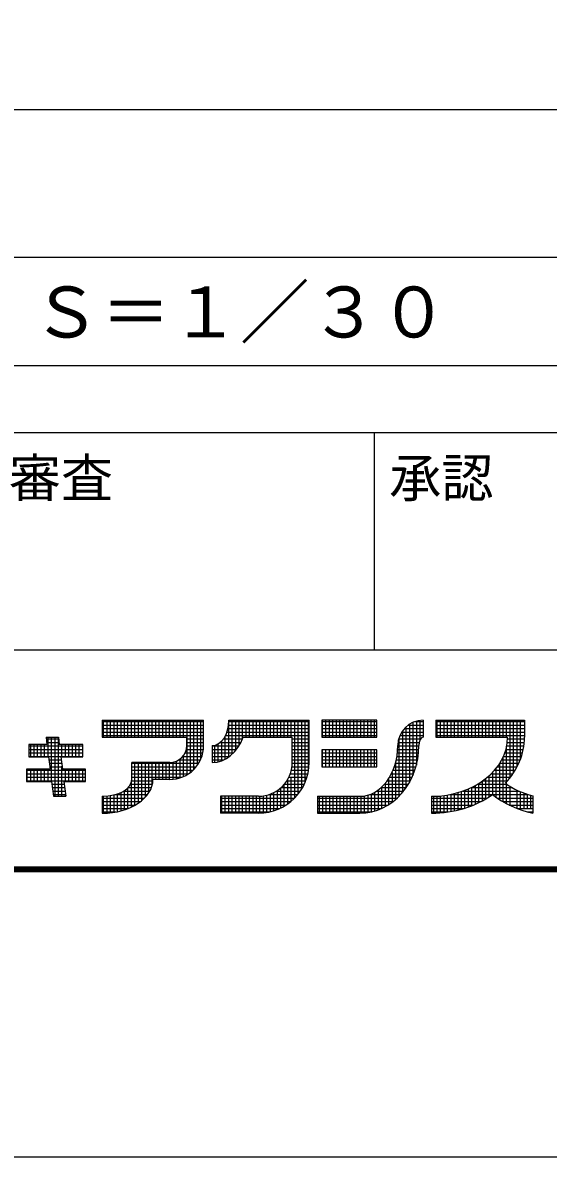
# Model space of a CAD drawing. Units: millimetres, scale not verified. Extents: x -23133 to 8910, y -6308 to 6308.
# Drawn here: x 1612 to 2520, y -6308 to -4349 of the extents above; entities that cross this region are included whole.
import ezdxf
from ezdxf.enums import TextEntityAlignment as Align

# ---------------------------------------------------------------- set-up
doc = ezdxf.new("R2010")
doc.units = ezdxf.units.MM
doc.header["$LTSCALE"] = 30
for name, color, linetype, lineweight in [('0-5_機器', 2, 'Continuous', 25), ('1-5_00クル-フ-6寸法', 132, 'Continuous', 25), ('1-9_図面枠', 7, 'Continuous', 25), ('1-A_Axis_waku', 7, 'Continuous', 25)]:
    doc.layers.add(name, color=color, linetype=linetype, lineweight=lineweight)
doc.styles.add('ＭＳ ゴシック', font='')
doc.styles.get('ＭＳ ゴシック').set_extended_font_data('MS Gothic')

msp = doc.modelspace()

# ---------------------------------------------------------------- linework, layer by layer
at = {"layer": '0-5_機器', "color": 3}
msp.add_lwpolyline([(2561.94, -4940.85), (2561.94, -4754.54), (532.61, -4754.54), (532.61, -4940.85)], close=True, dxfattribs=at)
at = {"layer": '1-5_00クル-フ-6寸法', "color": 4}
msp.add_line((2565.36, -4500.13), (165.36, -4500.13), dxfattribs=at)
at = {"layer": '1-9_図面枠'}
msp.add_lwpolyline([(-8910, -6307.5), (-8910, 6307.5), (8910, 6307.5), (8910, -6307.5)], close=True, dxfattribs=at)
at = {"layer": '1-A_Axis_waku'}
for p, q in [((-7770, -5056.5), (8400, -5056.5)), ((2219.99, -5431.5), (2219.99, -5056.5)), ((239.99, -5431.5), (8399.99, -5431.5)), ((1749.68, -5553.32), (1749.68, -5582.48)), ((1749.68, -5553.32), (1924.64, -5553.32)), ((1749.68, -5555.58), (1924.64, -5555.58)), ((1751.98, -5582.48), (1751.98, -5553.32)), ((1757.98, -5582.48), (1757.98, -5553.32)), ((1763.98, -5582.48), (1763.98, -5553.32)), ((1769.98, -5582.48), (1769.98, -5553.32)), ((1775.98, -5582.48), (1775.98, -5553.32)), ((1781.98, -5582.48), (1781.98, -5553.32)), ((1787.98, -5582.48), (1787.98, -5553.32)), ((1793.98, -5582.48), (1793.98, -5553.32)), ((1799.98, -5582.48), (1799.98, -5553.32)), ((1805.98, -5582.48), (1805.98, -5553.32)), ((1811.98, -5582.48), (1811.98, -5553.32)), ((1817.98, -5582.48), (1817.98, -5553.32)), ((1823.98, -5582.48), (1823.98, -5553.32)), ((1829.98, -5582.48), (1829.98, -5553.32)), ((1835.98, -5582.48), (1835.98, -5553.32)), ((1841.98, -5582.48), (1841.98, -5553.32)), ((1847.98, -5582.48), (1847.98, -5553.32)), ((1853.99, -5582.48), (1853.99, -5553.32)), ((1859.99, -5582.48), (1859.99, -5553.32)), ((1865.98, -5582.48), (1865.98, -5553.32)), ((1871.99, -5582.48), (1871.99, -5553.32)), ((1877.99, -5582.48), (1877.99, -5553.32)), ((1883.99, -5582.48), (1883.99, -5553.32)), ((1889.99, -5582.48), (1889.99, -5553.32)), ((1895.99, -5647.27), (1895.99, -5553.32)), ((1901.99, -5643.2), (1901.99, -5553.32)), ((1907.99, -5637.86), (1907.99, -5553.32)), ((1913.99, -5630.65), (1913.99, -5553.32)), ((1919.99, -5619.87), (1919.99, -5553.32)), ((1924.64, -5597.06), (1924.64, -5553.32)), ((1967.98, -5616.74), (1967.98, -5553.32)), ((1968.34, -5555.58), (2106.89, -5555.58)), ((1968.38, -5553.32), (2106.89, -5553.32)), ((1973.98, -5611.86), (1973.98, -5553.32)), ((1979.98, -5605.46), (1979.98, -5553.32)), ((1985.98, -5596.88), (1985.98, -5553.32)), ((1991.98, -5584.38), (1991.98, -5553.32)), ((1997.98, -5582.48), (1997.98, -5553.32)), ((2003.98, -5582.48), (2003.98, -5553.32)), ((2009.98, -5582.48), (2009.98, -5553.32)), ((2015.98, -5582.48), (2015.98, -5553.32)), ((2021.98, -5582.48), (2021.98, -5553.32)), ((2027.99, -5582.48), (2027.99, -5553.32)), ((2033.98, -5582.48), (2033.98, -5553.32)), ((2039.98, -5582.48), (2039.98, -5553.32)), ((2045.99, -5582.48), (2045.99, -5553.32)), ((2051.99, -5582.48), (2051.99, -5553.32)), ((2057.99, -5582.48), (2057.99, -5553.32)), ((2063.99, -5582.48), (2063.99, -5553.32)), ((2069.99, -5582.48), (2069.99, -5553.32)), ((2075.99, -5582.48), (2075.99, -5553.32)), ((2081.99, -5687.34), (2081.99, -5553.32)), ((2087.99, -5680.52), (2087.99, -5553.32)), ((2093.99, -5671.94), (2093.99, -5553.32)), ((2099.99, -5660.26), (2099.99, -5553.32)), ((2105.99, -5638.71), (2105.99, -5553.32)), ((2106.89, -5626.22), (2106.89, -5553.32)), ((2128.76, -5555.58), (2223.53, -5555.58)), ((2129.98, -5582.48), (2129.98, -5553.32)), ((2135.98, -5582.48), (2135.98, -5553.32)), ((2141.98, -5582.48), (2141.98, -5553.32)), ((2147.99, -5582.48), (2147.99, -5553.32)), ((2153.99, -5582.48), (2153.99, -5553.32)), ((2159.99, -5582.48), (2159.99, -5553.32)), ((2165.99, -5582.48), (2165.99, -5553.32)), ((2171.99, -5582.48), (2171.99, -5553.32)), ((2177.99, -5582.48), (2177.99, -5553.32)), ((2183.99, -5582.48), (2183.99, -5553.32)), ((2189.99, -5582.48), (2189.99, -5553.32)), ((2195.99, -5582.48), (2195.99, -5553.32)), ((2201.99, -5582.48), (2201.99, -5553.32)), ((2207.99, -5582.48), (2207.99, -5553.32)), ((2213.99, -5582.48), (2213.99, -5553.32)), ((2219.99, -5582.48), (2219.99, -5553.32)), ((2280, -5560.31), (2280, -5660.52)), ((2286, -5557.07), (2286, -5648.43)), ((2289.83, -5555.58), (2303.72, -5555.58)), ((2292, -5554.92), (2292, -5631.05)), ((2298, -5553.69), (2298, -5588.02)), ((2303.72, -5553.32), (2303.72, -5582.48)), ((2325.59, -5553.32), (2325.59, -5582.48)), ((2325.59, -5555.58), (2478.68, -5555.58)), ((2327.97, -5582.48), (2327.97, -5553.32)), ((2333.98, -5582.48), (2333.98, -5553.32)), ((2339.98, -5582.48), (2339.98, -5553.32)), ((2345.98, -5582.48), (2345.98, -5553.32)), ((2351.98, -5582.48), (2351.98, -5553.32)), ((2357.98, -5582.48), (2357.98, -5553.32)), ((2363.98, -5582.48), (2363.98, -5553.32)), ((2369.98, -5582.48), (2369.98, -5553.32)), ((2375.98, -5582.48), (2375.98, -5553.32)), ((2381.98, -5582.48), (2381.98, -5553.32)), ((2387.98, -5582.48), (2387.98, -5553.32)), ((2393.98, -5582.48), (2393.98, -5553.32)), ((2399.98, -5582.48), (2399.98, -5553.32)), ((2405.98, -5582.48), (2405.98, -5553.32)), ((2411.98, -5582.48), (2411.98, -5553.32)), ((2417.98, -5582.48), (2417.98, -5553.32)), ((2423.98, -5582.48), (2423.98, -5553.32)), ((2429.99, -5582.48), (2429.99, -5553.32)), ((2435.99, -5582.48), (2435.99, -5553.32)), ((2441.99, -5582.48), (2441.99, -5553.32)), ((2447.99, -5582.48), (2447.99, -5553.32)), ((2453.99, -5652.43), (2453.99, -5553.32)), ((2459.99, -5643.95), (2459.99, -5553.32)), ((2465.99, -5633.63), (2465.99, -5553.32)), ((2471.99, -5619.98), (2471.99, -5553.32)), ((1749.68, -5561.58), (1924.64, -5561.58)), ((1749.68, -5567.58), (1924.64, -5567.58)), ((1749.68, -5573.58), (1924.64, -5573.58)), ((1749.68, -5579.58), (1924.64, -5579.58)), ((1962.54, -5579.58), (2106.89, -5579.58)), ((1965.06, -5573.58), (2106.89, -5573.58)), ((1966.78, -5567.58), (2106.89, -5567.58)), ((1967.85, -5561.58), (2106.89, -5561.58)), ((2128.76, -5561.58), (2223.53, -5561.58)), ((2128.76, -5567.58), (2223.53, -5567.58)), ((2128.76, -5573.58), (2223.53, -5573.58)), ((2128.76, -5579.58), (2223.53, -5579.58)), ((2263.63, -5579.58), (2303.72, -5579.58)), ((2266.82, -5573.58), (2303.72, -5573.58)), ((2268, -5572.44), (2268, -5677.83)), ((2271.4, -5567.58), (2303.72, -5567.58)), ((2274, -5564.97), (2274, -5670.02)), ((2278.14, -5561.58), (2303.72, -5561.58)), ((2325.59, -5561.58), (2478.68, -5561.58)), ((2325.59, -5567.58), (2478.68, -5567.58)), ((2325.59, -5573.58), (2478.68, -5573.58)), ((2325.59, -5579.58), (2478.64, -5579.58)), ((1622.77, -5595.29), (1622.77, -5616.54)), ((1654.11, -5595.29), (1622.77, -5595.29)), ((1622.77, -5597.58), (1716.27, -5597.58)), ((1625.98, -5616.54), (1625.98, -5595.29)), ((1631.98, -5616.54), (1631.98, -5595.29)), ((1637.98, -5616.54), (1637.98, -5595.29)), ((1643.99, -5616.54), (1643.99, -5595.29)), ((1649.99, -5616.54), (1649.99, -5595.29)), ((1652.52, -5582.54), (1673.77, -5582.54)), ((1652.52, -5582.54), (1654.11, -5595.29)), ((1652.9, -5585.58), (1674.15, -5585.58)), ((1653.65, -5591.58), (1674.9, -5591.58)), ((1655.98, -5616.54), (1655.98, -5582.54)), ((1661.99, -5659.04), (1661.99, -5582.54)), ((1667.99, -5684.54), (1667.99, -5582.54)), ((1673.77, -5582.54), (1675.36, -5595.29)), ((1673.99, -5684.54), (1673.99, -5584.29)), ((1716.27, -5595.29), (1675.36, -5595.29)), ((1679.99, -5616.54), (1679.99, -5595.29)), ((1685.99, -5616.54), (1685.99, -5595.29)), ((1691.99, -5616.54), (1691.99, -5595.29)), ((1697.99, -5616.54), (1697.99, -5595.29)), ((1703.99, -5616.54), (1703.99, -5595.29)), ((1709.99, -5616.54), (1709.99, -5595.29)), ((1715.99, -5616.54), (1715.99, -5595.29)), ((1716.27, -5616.54), (1716.27, -5595.29)), ((1749.68, -5582.48), (1895.48, -5582.48)), ((1895.48, -5597.06), (1895.48, -5582.48)), ((1895.48, -5585.58), (1924.64, -5585.58)), ((1895.48, -5591.58), (1924.64, -5591.58)), ((1895.48, -5597.58), (1924.64, -5597.58)), ((1939.22, -5597.06), (1939.22, -5626.22)), ((1939.22, -5597.58), (1985.56, -5597.58)), ((1943.98, -5625.97), (1943.98, -5596.47)), ((1949.98, -5624.97), (1949.98, -5593.97)), ((1953.35, -5591.58), (1988.86, -5591.58)), ((1955.98, -5623.14), (1955.98, -5589.11)), ((1958.91, -5585.58), (1991.52, -5585.58)), ((1961.98, -5620.44), (1961.98, -5580.66)), ((1992.67, -5582.48), (2077.73, -5582.48)), ((2077.73, -5626.22), (2077.73, -5582.48)), ((2077.73, -5585.58), (2106.89, -5585.58)), ((2077.73, -5591.58), (2106.89, -5591.58)), ((2077.73, -5597.58), (2106.89, -5597.58)), ((2259.98, -5597.58), (2296.43, -5597.58)), ((2260.32, -5591.58), (2296.97, -5591.58)), ((2261.51, -5585.58), (2299.23, -5585.58)), ((2261.99, -5583.93), (2261.99, -5684.42)), ((2325.59, -5582.48), (2449.52, -5582.48)), ((2447.99, -5697.36), (2447.99, -5598.03)), ((2448.07, -5597.58), (2477.61, -5597.58)), ((2449, -5591.58), (2478.29, -5591.58)), ((2449.46, -5585.58), (2478.64, -5585.58)), ((1622.77, -5603.58), (1716.27, -5603.58)), ((1622.77, -5609.58), (1716.27, -5609.58)), ((1622.77, -5615.58), (1716.27, -5615.58)), ((1622.77, -5616.54), (1656.77, -5616.54)), ((1656.77, -5616.54), (1659.43, -5637.79)), ((1678.02, -5616.54), (1716.27, -5616.54)), ((1678.02, -5616.54), (1680.67, -5637.79)), ((1888.84, -5615.58), (1921.62, -5615.58)), ((1889.99, -5650.36), (1889.99, -5614.09)), ((1892.66, -5609.58), (1923.28, -5609.58)), ((1894.74, -5603.58), (1924.28, -5603.58)), ((1939.22, -5603.58), (1981.46, -5603.58)), ((1939.22, -5609.58), (1976.31, -5609.58)), ((1939.22, -5615.58), (1969.56, -5615.58)), ((2077.73, -5603.58), (2106.89, -5603.58)), ((2077.73, -5609.58), (2106.89, -5609.58)), ((2077.73, -5615.58), (2106.89, -5615.58)), ((2128.76, -5609.58), (2223.53, -5609.58)), ((2128.76, -5615.58), (2223.53, -5615.58)), ((2129.98, -5633.51), (2129.98, -5604.35)), ((2135.98, -5633.51), (2135.98, -5604.35)), ((2141.98, -5633.51), (2141.98, -5604.35)), ((2147.99, -5633.51), (2147.99, -5604.35)), ((2153.99, -5633.51), (2153.99, -5604.35)), ((2159.99, -5633.51), (2159.99, -5604.35)), ((2165.99, -5633.51), (2165.99, -5604.35)), ((2171.99, -5633.51), (2171.99, -5604.35)), ((2177.99, -5633.51), (2177.99, -5604.35)), ((2183.99, -5633.51), (2183.99, -5604.35)), ((2189.99, -5633.51), (2189.99, -5604.35)), ((2195.99, -5633.51), (2195.99, -5604.35)), ((2201.99, -5633.51), (2201.99, -5604.35)), ((2207.99, -5633.51), (2207.99, -5604.35)), ((2213.99, -5633.51), (2213.99, -5604.35)), ((2219.99, -5633.51), (2219.99, -5604.35)), ((2258.49, -5615.58), (2295.13, -5615.58)), ((2259.3, -5609.58), (2295.84, -5609.58)), ((2259.8, -5603.58), (2296.27, -5603.58)), ((2441.99, -5694.05), (2441.99, -5616.56)), ((2442.42, -5615.58), (2473.49, -5615.58)), ((2444.81, -5609.58), (2475.22, -5609.58)), ((2446.68, -5603.58), (2476.59, -5603.58)), ((1618.52, -5637.79), (1618.52, -5659.04)), ((1659.43, -5637.79), (1618.52, -5637.79)), ((1619.98, -5659.04), (1619.98, -5637.79)), ((1625.98, -5659.04), (1625.98, -5637.79)), ((1631.98, -5659.04), (1631.98, -5637.79)), ((1637.98, -5659.04), (1637.98, -5637.79)), ((1643.99, -5659.04), (1643.99, -5637.79)), ((1649.99, -5659.04), (1649.99, -5637.79)), ((1655.98, -5659.04), (1655.98, -5637.79)), ((1657.4, -5621.58), (1678.65, -5621.58)), ((1658.15, -5627.58), (1679.4, -5627.58)), ((1658.9, -5633.58), (1680.15, -5633.58)), ((1679.99, -5684.54), (1679.99, -5632.29)), ((1720.52, -5637.79), (1680.67, -5637.79)), ((1685.99, -5659.04), (1685.99, -5637.79)), ((1691.99, -5659.04), (1691.99, -5637.79)), ((1697.99, -5659.04), (1697.99, -5637.79)), ((1703.99, -5659.04), (1703.99, -5637.79)), ((1709.99, -5659.04), (1709.99, -5637.79)), ((1715.99, -5659.04), (1715.99, -5637.79)), ((1720.52, -5659.04), (1720.52, -5637.79)), ((1800.71, -5655.38), (1800.71, -5626.22)), ((1866.32, -5626.22), (1800.71, -5626.22)), ((1800.71, -5627.58), (1916.02, -5627.58)), ((1800.71, -5633.58), (1911.79, -5633.58)), ((1805.98, -5700.01), (1805.98, -5626.22)), ((1811.98, -5696.31), (1811.98, -5626.22)), ((1817.98, -5691.81), (1817.98, -5626.22)), ((1823.98, -5686.16), (1823.98, -5626.22)), ((1829.98, -5678.51), (1829.98, -5626.22)), ((1835.98, -5664.9), (1835.98, -5626.22)), ((1841.98, -5655.38), (1841.98, -5626.22)), ((1847.98, -5655.38), (1847.98, -5626.22)), ((1853.99, -5655.38), (1853.99, -5626.22)), ((1859.99, -5655.38), (1859.99, -5626.22)), ((1865.98, -5655.38), (1865.98, -5626.22)), ((1871.99, -5655.1), (1871.99, -5625.66)), ((1877.99, -5654.2), (1877.99, -5623.78)), ((1882.1, -5621.58), (1919.24, -5621.58)), ((1883.99, -5652.64), (1883.99, -5620.26)), ((1939.22, -5621.58), (1959.69, -5621.58)), ((2077.26, -5633.58), (2106.58, -5633.58)), ((2077.71, -5627.58), (2106.88, -5627.58)), ((2077.73, -5621.58), (2106.89, -5621.58)), ((2128.76, -5621.58), (2223.53, -5621.58)), ((2128.76, -5627.58), (2223.53, -5627.58)), ((2254.61, -5633.58), (2291.3, -5633.58)), ((2256, -5627.08), (2256, -5690.03)), ((2257.35, -5621.58), (2294.15, -5621.58)), ((2257.58, -5627.58), (2292.87, -5627.58)), ((2429.99, -5686.39), (2429.99, -5636.05)), ((2431.88, -5633.58), (2466.02, -5633.58)), ((2435.99, -5690.41), (2435.99, -5627.62)), ((2436.01, -5627.58), (2468.91, -5627.58)), ((2439.51, -5621.58), (2471.39, -5621.58)), ((1618.52, -5639.58), (1720.52, -5639.58)), ((1618.52, -5645.58), (1720.52, -5645.58)), ((1618.52, -5651.58), (1720.52, -5651.58)), ((1618.52, -5657.58), (1720.52, -5657.58)), ((1800.56, -5657.58), (1837.1, -5657.58)), ((1800.71, -5639.58), (1906.23, -5639.58)), ((1800.71, -5645.58), (1898.68, -5645.58)), ((1800.71, -5651.58), (1887.02, -5651.58)), ((1866.32, -5655.38), (1837.16, -5655.38)), ((2068.58, -5657.58), (2101.07, -5657.58)), ((2069.99, -5697.59), (2069.99, -5655.25)), ((2071.92, -5651.58), (2103.13, -5651.58)), ((2074.42, -5645.58), (2104.72, -5645.58)), ((2075.99, -5692.94), (2075.99, -5651.58)), ((2076.18, -5639.58), (2105.86, -5639.58)), ((2241.74, -5657.58), (2281.62, -5657.58)), ((2243.99, -5654.28), (2243.99, -5698.98)), ((2245.68, -5651.58), (2284.59, -5651.58)), ((2248.65, -5645.58), (2287.57, -5645.58)), ((2250, -5643.45), (2250, -5694.85)), ((2251.63, -5639.58), (2289.41, -5639.58)), ((2405.98, -5692.34), (2405.98, -5658.4)), ((2407.14, -5657.58), (2449.81, -5657.58)), ((2411.98, -5688.97), (2411.98, -5653.93)), ((2414.86, -5651.58), (2454.63, -5651.58)), ((2417.98, -5685.26), (2417.98, -5648.84)), ((2421.43, -5645.58), (2458.91, -5645.58)), ((2423.98, -5681.94), (2423.98, -5642.97)), ((2427.05, -5639.58), (2462.7, -5639.58)), ((1618.52, -5659.04), (1662.08, -5659.04)), ((1662.08, -5659.04), (1665.27, -5684.54)), ((1662.65, -5663.58), (1683.9, -5663.58)), ((1663.4, -5669.58), (1684.65, -5669.58)), ((1664.15, -5675.58), (1685.4, -5675.58)), ((1683.33, -5659.04), (1720.52, -5659.04)), ((1683.33, -5659.04), (1686.52, -5684.54)), ((1781.98, -5709.57), (1781.98, -5677.95)), ((1786.48, -5675.58), (1831.74, -5675.58)), ((1787.98, -5707.81), (1787.98, -5674.65)), ((1793.98, -5705.66), (1793.98, -5669.85)), ((1794.25, -5669.58), (1834.52, -5669.58)), ((1798.65, -5663.58), (1836.29, -5663.58)), ((1799.98, -5703.09), (1799.98, -5660.29)), ((2045.99, -5709.56), (2045.99, -5678.13)), ((2050.47, -5675.58), (2091.63, -5675.58)), ((2051.99, -5707.4), (2051.99, -5674.59)), ((2057.99, -5704.73), (2057.99, -5669.95)), ((2058.41, -5669.58), (2095.39, -5669.58)), ((2063.99, -5701.49), (2063.99, -5663.82)), ((2064.19, -5663.58), (2098.51, -5663.58)), ((2219.99, -5677.59), (2219.99, -5709.96)), ((2223.29, -5675.58), (2269.84, -5675.58)), ((2225.99, -5673.71), (2225.99, -5707.96)), ((2231.06, -5669.58), (2274.3, -5669.58)), ((2231.99, -5668.72), (2231.99, -5705.48)), ((2236.98, -5663.58), (2278.21, -5663.58)), ((2237.99, -5662.4), (2237.99, -5702.51)), ((2363.98, -5708.25), (2363.98, -5678.14)), ((2369.98, -5706.69), (2369.98, -5676.28)), ((2372.03, -5675.58), (2469.6, -5675.58)), ((2375.98, -5704.91), (2375.98, -5674.14)), ((2381.98, -5702.9), (2381.98, -5671.7)), ((2386.67, -5669.58), (2457.63, -5669.58)), ((2387.98, -5700.65), (2387.98, -5668.95)), ((2393.98, -5698.16), (2393.98, -5665.84)), ((2397.94, -5663.58), (2447.96, -5663.58)), ((2399.98, -5695.39), (2399.98, -5662.34)), ((2453.99, -5700.36), (2453.99, -5667.46)), ((2465.99, -5705.58), (2465.99, -5673.92)), ((2471.99, -5705.58), (2471.99, -5676.61)), ((1664.9, -5681.58), (1686.15, -5681.58)), ((1665.27, -5684.54), (1686.52, -5684.54)), ((1685.99, -5684.54), (1685.99, -5680.3)), ((1749.68, -5684.54), (1749.68, -5713.7)), ((1749.68, -5687.58), (1822.61, -5687.58)), ((1749.68, -5693.58), (1815.77, -5693.58)), ((1751.98, -5713.67), (1751.98, -5684.51)), ((1757.98, -5713.43), (1757.98, -5684.15)), ((1763.98, -5712.91), (1763.98, -5683.37)), ((1769.98, -5712.1), (1769.98, -5682.13)), ((1772.07, -5681.58), (1827.83, -5681.58)), ((1775.98, -5711), (1775.98, -5680.37)), ((1953.8, -5684.54), (1953.8, -5713.7)), ((2019.41, -5684.54), (1953.8, -5684.54)), ((1953.8, -5687.58), (2081.76, -5687.58)), ((1953.8, -5693.58), (2075.22, -5693.58)), ((1955.98, -5713.7), (1955.98, -5684.54)), ((1961.98, -5713.7), (1961.98, -5684.54)), ((1967.98, -5713.7), (1967.98, -5684.54)), ((1973.98, -5713.7), (1973.98, -5684.54)), ((1979.98, -5713.7), (1979.98, -5684.54)), ((1985.98, -5713.7), (1985.98, -5684.54)), ((1991.98, -5713.7), (1991.98, -5684.54)), ((1997.98, -5713.7), (1997.98, -5684.54)), ((2003.98, -5713.7), (2003.98, -5684.54)), ((2009.98, -5713.7), (2009.98, -5684.54)), ((2015.98, -5713.7), (2015.98, -5684.54)), ((2021.98, -5713.66), (2021.98, -5684.48)), ((2027.99, -5713.28), (2027.99, -5683.9)), ((2033.98, -5712.47), (2033.98, -5682.69)), ((2037.74, -5681.58), (2087.14, -5681.58)), ((2039.98, -5711.24), (2039.98, -5680.79)), ((2121.47, -5684.54), (2121.47, -5713.7)), ((2121.47, -5684.54), (2194.37, -5684.54)), ((2121.47, -5687.58), (2258.73, -5687.58)), ((2121.47, -5693.58), (2251.67, -5693.58)), ((2123.98, -5684.54), (2123.98, -5713.7)), ((2129.98, -5684.54), (2129.98, -5713.7)), ((2135.98, -5684.54), (2135.98, -5713.7)), ((2141.98, -5684.54), (2141.98, -5713.7)), ((2147.99, -5684.54), (2147.99, -5713.7)), ((2153.99, -5684.54), (2153.99, -5713.7)), ((2159.99, -5684.54), (2159.99, -5713.7)), ((2165.99, -5684.54), (2165.99, -5713.7)), ((2171.99, -5684.54), (2171.99, -5713.7)), ((2177.99, -5684.54), (2177.99, -5713.7)), ((2183.99, -5684.54), (2183.99, -5713.7)), ((2189.99, -5684.54), (2189.99, -5713.7)), ((2195.99, -5684.54), (2195.99, -5713.7)), ((2201.99, -5684.54), (2201.99, -5713.7)), ((2207.99, -5682.63), (2207.99, -5712.65)), ((2211.29, -5681.58), (2264.7, -5681.58)), ((2213.99, -5680.53), (2213.99, -5711.52)), ((2318.3, -5684.53), (2318.3, -5713.68)), ((2318.3, -5687.58), (2414.3, -5687.58)), ((2318.3, -5693.58), (2403.61, -5693.58)), ((2321.97, -5713.65), (2321.97, -5684.49)), ((2327.97, -5713.45), (2327.97, -5684.25)), ((2333.98, -5713.06), (2333.98, -5683.8)), ((2339.98, -5712.48), (2339.98, -5683.13)), ((2345.98, -5711.72), (2345.98, -5682.23)), ((2349.61, -5681.58), (2485.55, -5681.58)), ((2351.98, -5710.76), (2351.98, -5681.11)), ((2357.98, -5709.61), (2357.98, -5679.75)), ((2431.71, -5687.58), (2493.26, -5687.58)), ((2441.17, -5693.58), (2493.26, -5693.58)), ((2477.99, -5705.58), (2477.99, -5678.99)), ((2483.99, -5705.58), (2483.99, -5681.08)), ((2489.99, -5705.58), (2489.99, -5682.9)), ((2493.26, -5683.78), (2493.26, -5713.7)), ((1749.68, -5699.58), (1806.74, -5699.58)), ((1749.68, -5705.58), (1794.19, -5705.58)), ((1749.68, -5711.58), (1773.01, -5711.58)), ((1953.8, -5699.58), (2067.06, -5699.58)), ((1953.8, -5705.58), (2056.21, -5705.58)), ((1953.8, -5711.58), (2038.54, -5711.58)), ((2019.41, -5713.7), (1953.8, -5713.7)), ((2121.47, -5699.58), (2243.04, -5699.58)), ((2121.47, -5705.58), (2231.78, -5705.58)), ((2121.47, -5711.58), (2213.73, -5711.58)), ((2121.47, -5713.7), (2194.37, -5713.7)), ((2318.3, -5699.58), (2390.64, -5699.58)), ((2318.3, -5705.58), (2373.79, -5705.58)), ((2318.3, -5711.58), (2346.91, -5711.58)), ((2452.37, -5699.58), (2493.26, -5699.58)), ((2466.14, -5705.58), (2493.26, -5705.58)), ((2484.55, -5711.58), (2493.26, -5711.58)), ((8408.4, -5814.9), (-7778.4, -5814.9)), ((8407.8, -5814.3), (-7777.8, -5814.3)), ((8407.2, -5813.7), (-7777.2, -5813.7)), ((8406.6, -5813.1), (-7776.6, -5813.1)), ((8406, -5812.5), (-7776, -5812.5)), ((8405.4, -5811.9), (-7775.4, -5811.9)), ((8404.8, -5811.3), (-7774.8, -5811.3)), ((8404.2, -5810.7), (-7774.2, -5810.7)), ((8403.6, -5810.1), (-7773.6, -5810.1)), ((8403, -5809.5), (-7773, -5809.5)), ((8402.4, -5808.9), (-7772.4, -5808.9)), ((8401.8, -5808.3), (-7771.8, -5808.3)), ((8401.2, -5807.7), (-7771.2, -5807.7)), ((8400.6, -5807.1), (-7770.6, -5807.1)), ((-7770, -5806.5), (8400, -5806.5))]:
    msp.add_line(p, q, dxfattribs=at)
for points in [[(2128.76, -5553.32), (2128.76, -5582.48), (2223.53, -5582.48), (2223.53, -5553.32)], [(2128.76, -5604.35), (2128.76, -5633.51), (2223.53, -5633.51), (2223.53, -5604.35)]]:
    msp.add_lwpolyline(points, close=True, dxfattribs=at)
msp.add_lwpolyline([(2325.59, -5553.32), (2478.68, -5553.32), (2478.68, -5582.48)], dxfattribs=at)
for centre, radius, start, end in [((2303.72, -5597.06), 43.74, 90, 180), ((1866.32, -5597.06), 29.16, 270, 0), ((1866.32, -5597.06), 58.32, 270, 0), ((2019.41, -5626.22), 87.48, 270, 0), ((2019.41, -5626.22), 58.32, 270, 0)]:
    msp.add_arc(centre, radius, start, end, dxfattribs=at)
for centre, major_axis, ratio, start_param, end_param in [((1939.22, -5553.32), (0, 43.74), 0.6666, 3.1415927, 4.712389), ((1939.22, -5553.32), (0, 72.9), 0.8, 3.1415927, 4.3008723), ((2194.37, -5597.06), (0, 87.48), 0.75, 3.1415927, 4.712389), ((2194.37, -5597.06), (0, 116.64), 0.875, 3.1415927, 4.712389), ((2303.72, -5597.06), (0, 14.58), 0.5, 6.2831853, 7.8539816), ((2318.3, -5582.48), (131.22, 0), 0.7777, 4.712389, 6.2831853), ((2318.3, -5582.48), (160.38, 0), 0.8181, 5.6313905, 6.2831853), ((1749.68, -5655.38), (51.03, 0), 0.5714, 4.712389, 6.2831853), ((1749.68, -5655.38), (87.48, 0), 0.6666, 4.712389, 6.2831853), ((2534.57, -5586.92), (-131.22, 0), 0.7777, 0.827744, 1.2504796), ((2318.3, -5582.48), (160.38, 0), 0.8181, 4.712389, 5.4275455), ((2534.57, -5586.92), (-160.38, 0), 0.8181, 0.8054432, 1.3102396)]:
    msp.add_ellipse(centre, major_axis=major_axis, ratio=ratio, start_param=start_param, end_param=end_param, dxfattribs=at)

# ---------------------------------------------------------------- texts
at = {"layer": '0-5_機器', "color": 4, "style": 'ＭＳ ゴシック'}
msp.add_text('Ｓ＝１／３０', height=87.98, dxfattribs=at).set_placement((1627.41, -4919.14), align=Align.BOTTOM_LEFT)
at = {"layer": '1-A_Axis_waku', "style": 'ＭＳ ゴシック'}
for s, p in [('審査', (1588.26, -5187.88)), ('承認', (2245.21, -5187.88))]:
    msp.add_text(s, height=65.98, dxfattribs=at).set_placement(p, align=Align.BOTTOM_LEFT)

doc.saveas('drawing.dxf')
